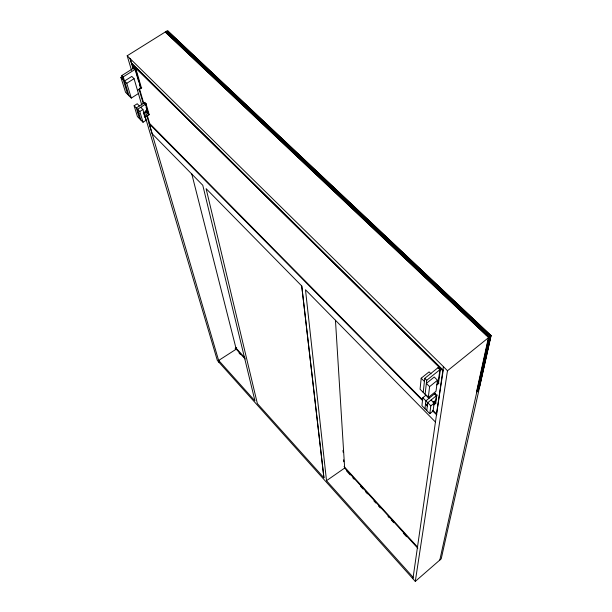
<?xml version="1.0" encoding="UTF-8"?>
<svg xmlns="http://www.w3.org/2000/svg" width="612" height="612" viewBox="0 0 612 612"><rect width="100%" height="100%" fill="white"/><g stroke="black" fill="none" stroke-linecap="round" stroke-linejoin="round"><path stroke-width="0.92" d="M431.009 373.817L429.073 371.889L421.194 378.201L420.062 389.24L428.278 397.517L435.996 391.267L437.488 380.259L434.245 377.03L426.357 383.372L429.601 386.623L428.278 397.517M423.213 392.414L424.759 378.354L438.735 367.131M429.219 398.137L426.143 395.038L422.8 397.739L421.928 405.679L429.808 413.689L433.097 411.004L434.168 403.124L431.07 400.003M425.111 394.327L426.709 380.304L440.694 369.067M424.95 408.755L425.876 400.845L435.4 393.133M426.771 410.598L427.727 402.719L437.251 394.985M429.808 413.689L430.817 405.848L434.168 403.124M433.503 404.019L434.818 402.948L435.117 400.745L433.135 402.352M437.94 383.953L439.906 369.694L437.947 367.766M435.713 403.316L436.823 395.337L434.964 393.478M438.452 383.54L440.426 369.273L438.475 367.345M412.947 578.692L443.402 366.603L127.197 55.769L167.481 30.6L491.099 335.59L479.066 389.431L476.97 391.152M436.417 414.775L443.233 370.191L132.115 63.602L131.611 63.885L442.744 370.65L443.233 370.191M145.059 116.165L217.352 360.468L415.288 581.4L447.471 370.765L491.099 335.59M488.491 337.388L476.771 390.8L477.551 390.158L489.348 336.699L166.357 31.824L165.561 32.321L488.491 337.388L489.348 336.699M439.821 560.041L488.781 337.464L165.332 31.946M490.128 336.072L478.316 389.316L479.089 388.674L490.985 335.384L490.128 336.072L167.42 31.702L168.216 31.204M478.622 389.056L490.472 335.797L167.742 31.503M478.936 388.804L490.816 335.521L168.055 31.304M443.402 366.603L447.471 370.765M415.288 581.4L441.214 558.832L478.867 390.334L476.771 392.055M433.724 404.945L435.92 403.155M436.738 384.933L438.919 383.166M429.601 386.623L437.488 380.259M485.431 334.297L486.724 333.265L487.389 333.892L486.104 334.932M235.146 348.695L236.668 347.57M413.146 577.315L326.51 480.695L344.663 468.058L335.452 320.229M144.141 115.943L147.706 113.633L146.826 110.634L143.254 112.945M144.715 117.565L149.45 114.498M139.391 105.953L137.21 103.757L134.112 105.746L137.417 116.548L143.04 122.255L146.092 120.273L142.902 109.494L140.706 107.284M143.04 122.255L139.796 111.499L142.902 109.494M143.552 114.161L146.406 112.317L147.706 113.633M145.013 102.342L136.292 107.949L139.574 118.736M146.329 103.657L137.608 109.28L140.875 120.051M146.765 115.561L219.249 362.587L218.683 360.437L236.232 349.161L191.701 173.663M137.792 90.278L141.747 87.753M122.515 76.385L120.901 77.41L125.529 92.251L131.305 98.081L138.45 93.514M126.768 83.286L134.066 78.673L131.794 76.416L124.504 81.021L126.768 83.286L131.305 98.081M127.747 94.485L121.865 75.521L134.617 67.488M129.078 95.832L123.226 76.883L135.986 68.842M167.183 33.691L168.376 32.941L168.843 33.377L167.65 34.127M422.77 400.072L149.642 123.463L149.167 123.731L422.402 400.432M442.836 370.581L131.687 63.832L130.134 58.53M134.059 67.848L135.42 69.194L140.967 88.25M121.865 75.521L123.226 76.883M424.759 378.354L426.709 380.304M120.901 77.41L123.15 79.667M421.194 378.201L424.414 381.429M144.264 102.824L145.58 104.147L148.724 114.964M434.466 393.883L436.318 395.742L435.224 403.721L433.403 401.885M147.882 113.358L149.183 114.674L146.046 103.849L144.73 102.525L145.518 105.233M433.602 401.724L434.818 402.948M134.112 105.746L139.796 111.499M422.8 397.739L430.817 405.848M432.837 410.269L436.869 414.347M137.47 111.812L138.771 113.136M425.547 403.683L427.383 405.542M432.393 410.69L436.494 414.707M137.639 112.379L138.947 113.702M425.501 404.096L427.337 405.963M301.731 285.965L206.106 188.641L257.361 403.576L323.947 477.834L301.731 285.965L323.909 477.796M435.446 422.035L305.487 289.774L326.51 480.695M235.987 348.075L244.961 357.913M344.059 466.52L417.682 547.22M236.232 349.161L245.175 358.969M344.663 468.058L417.797 548.245M238.994 352.917L240.279 354.317M346.392 470.727L350.232 474.943M352.795 477.75L354.073 479.158M360.476 486.18L363.038 488.988M365.601 491.796L367.521 493.899M373.917 500.922L375.837 503.026M378.4 505.841L380.32 507.945M388 516.367L389.286 517.775M391.206 519.879L393.761 522.694M403.362 533.22L406.567 536.732M218.683 360.437L254.959 400.898L202.771 185.245L152.204 133.783L149.244 123.678M127.197 55.769L131.526 70.411M134.066 78.673L141.816 105.18M143.981 112.501L144.524 114.329M130.05 58.576L132.934 68.414M139.054 89.268L143.315 103.78M145.434 111.032L145.977 112.845M146.375 110.045L147.423 113.656M132.115 63.602L133.714 69.041M139.284 88.09L143.797 103.505M145.924 110.764L146.452 112.577M147.247 115.301L149.642 123.463M141.433 87.952L135.91 68.888L134.541 67.542L138.779 82.077M139.306 83.89L140.094 86.621M146.046 107.039L147.622 112.455M343.026 450.333L343.148 452.237M343.63 459.857L343.753 461.762"/></g></svg>
